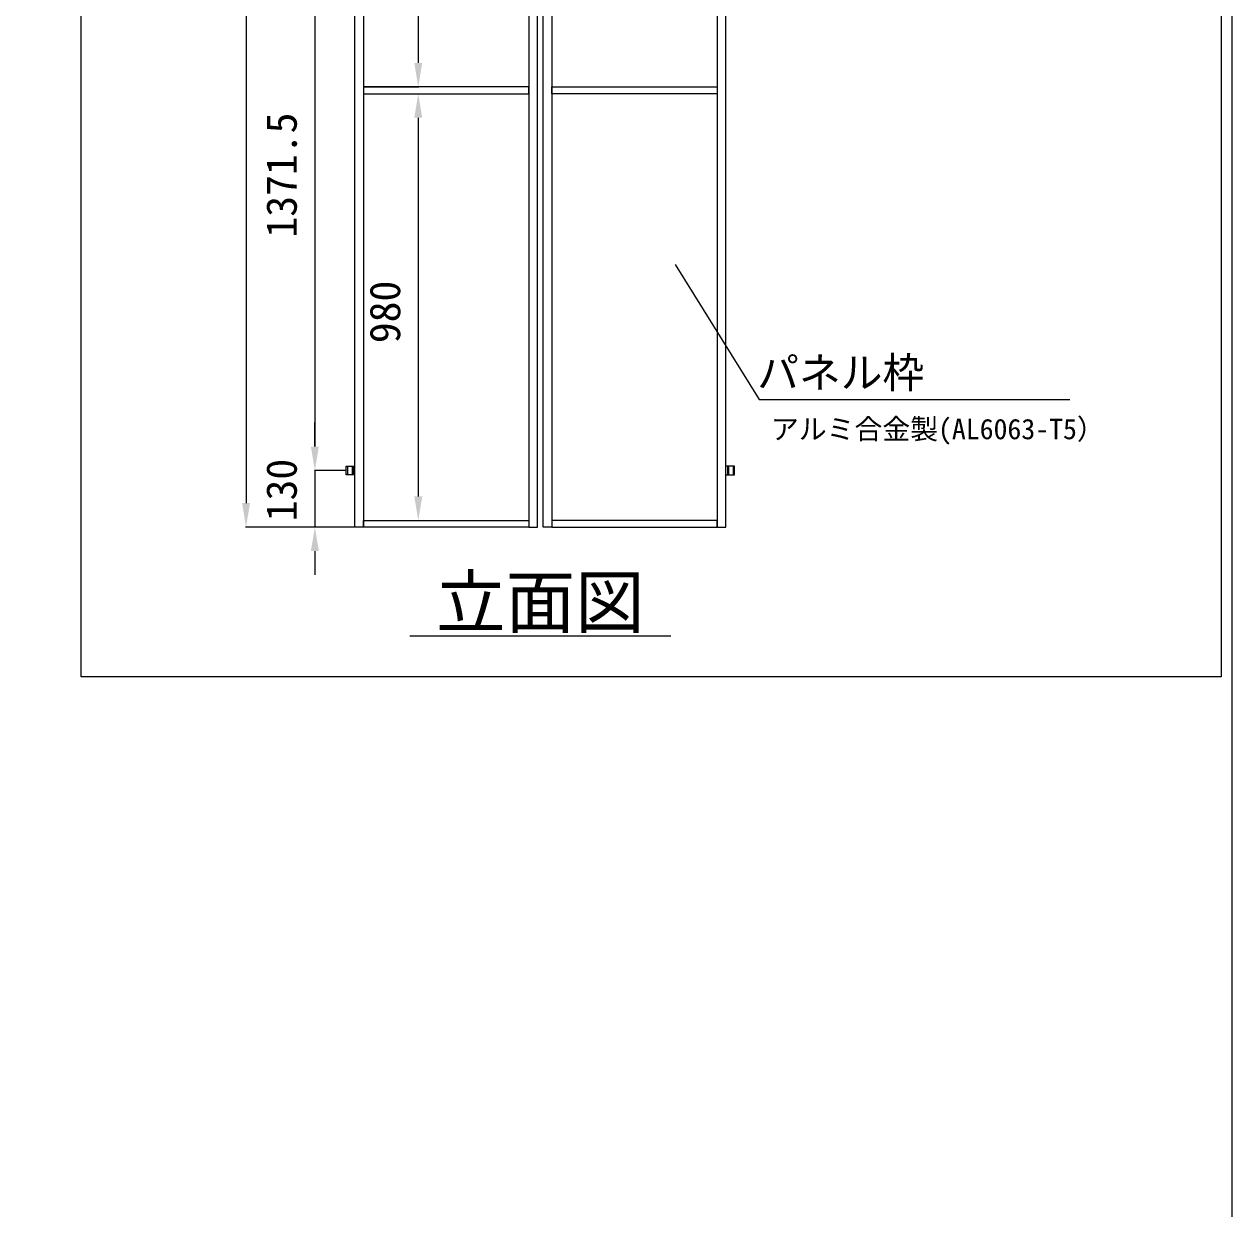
# Model space of a CAD drawing. Units: millimetres, scale not verified. Extents: x 35020 to 55145, y -14438 to 14438.
# Drawn here: x 52369 to 55145, y 3591 to 6314 of the extents above; entities that cross this region are included whole.
import ezdxf
from ezdxf.enums import TextEntityAlignment as Align

# ---------------------------------------------------------------- set-up
doc = ezdxf.new("R2010")
doc.units = ezdxf.units.MM
doc.header["$LTSCALE"] = 38
doc.linetypes.add('DASHED1', pattern=[1.8, 1.2, -0.6])
for name, color, linetype, lineweight in [('0-A_図面枠', 7, 'Continuous', 18), ('0-B_寸法', 3, 'Continuous', 18), ('1-6_標準ﾊﾟﾈﾙ', 7, 'Continuous', 18), ('1-8_文字', 7, 'Continuous', 18)]:
    doc.layers.add(name, color=color, linetype=linetype, lineweight=lineweight)
doc.styles.add('ＭＳ ゴシック', font='')
doc.styles.get('ＭＳ ゴシック').set_extended_font_data('MS Gothic')

msp = doc.modelspace()

# ---------------------------------------------------------------- linework, layer by layer
at = {"layer": '0-A_図面枠'}
for points in [[(35019.8, 14437.5), (55144.8, 14437.5), (55144.8, 562.5), (35019.8, 562.5)], [(52500, 8998.83), (55119.93, 8998.83), (55119.93, 4814.17), (52500, 4814.17)]]:
    msp.add_lwpolyline(points, close=True, dxfattribs=at)
at = {"layer": '0-B_寸法'}
for p, q in [((52878.9, 8105.95), (52878.9, 5212.95)), ((53274.7, 7094.45), (53274.7, 6224.45)), ((53037.03, 6604.45), (53037.03, 5342.95)), ((53149.7, 6169.45), (53275.7, 6169.45)), ((53149.7, 6153.45), (53275.7, 6153.45)), ((53274.7, 6098.45), (53274.7, 5228.45)), ((53037.03, 5342.95), (53037.03, 5397.95)), ((53107.95, 5287.95), (53036.03, 5287.95)), ((53107.95, 5287.95), (53036.03, 5287.95)), ((53037.03, 5287.95), (53037.03, 5157.95)), ((53149.7, 5173.45), (53275.7, 5173.45)), ((53127.95, 5157.95), (52877.9, 5157.95)), ((53127.95, 5157.95), (53036.03, 5157.95)), ((53037.03, 5102.95), (53037.03, 5047.95)), ((53255.3, 4907.95), (53855.3, 4907.95))]:
    msp.add_line(p, q, dxfattribs=at)
at = {"layer": '0-B_寸法', "color": 91}
for points in [[(53265.55, 6224.45), (53274.7, 6169.45), (53283.88, 6224.45)], [(53265.55, 6098.45), (53274.7, 6153.45), (53283.88, 6098.45)], [(53027.85, 5342.95), (53037.03, 5287.95), (53046.2, 5342.95)], [(53027.85, 5342.95), (53037.03, 5287.95), (53046.2, 5342.95)], [(53265.55, 5228.45), (53274.7, 5173.45), (53283.88, 5228.45)], [(52869.75, 5212.95), (52878.9, 5157.95), (52888.07, 5212.95)], [(53027.85, 5102.95), (53037.03, 5157.95), (53046.2, 5102.95)]]:
    msp.add_solid(points, dxfattribs=at)
at = {"layer": '1-6_標準ﾊﾟﾈﾙ', "linetype": 'DASHED1'}
for p, q in [((53111.95, 5297.95), (53111.95, 5277.95)), ((53122.95, 5297.95), (53122.95, 5277.95)), ((53987.65, 5297.95), (53987.65, 5277.95)), ((53998.65, 5297.95), (53998.65, 5277.95))]:
    msp.add_line(p, q, dxfattribs=at)
at = {"layer": '1-6_標準ﾊﾟﾈﾙ'}
for p, q in [((53125.17, 5297.95), (53125.17, 5277.95)), ((53985.45, 5297.95), (53985.45, 5277.95))]:
    msp.add_line(p, q, dxfattribs=at)
for points in [[(53128.95, 8160.95), (53148.7, 8160.95), (53148.7, 5157.95), (53128.95, 5157.95)], [(53548.95, 8160.95), (53529.2, 8160.95), (53529.2, 5157.95), (53548.95, 5157.95)], [(53561.65, 8160.95), (53581.4, 8160.95), (53581.4, 5157.95), (53561.65, 5157.95)], [(53981.65, 8160.95), (53961.9, 8160.95), (53961.9, 5157.95), (53981.65, 5157.95)], [(53529.2, 6169.45), (53148.7, 6169.45), (53148.7, 6153.45), (53529.2, 6153.45)], [(53581.4, 6169.45), (53961.9, 6169.45), (53961.9, 6153.45), (53581.4, 6153.45)], [(53529.2, 5157.95), (53148.7, 5157.95), (53148.7, 5173.45), (53529.2, 5173.45)], [(53581.4, 5157.95), (53961.9, 5157.95), (53961.9, 5173.45), (53581.4, 5173.45)]]:
    msp.add_lwpolyline(points, close=True, dxfattribs=at)
for points in [[(53128.95, 5277.95), (53108.95, 5277.95), (53108.95, 5297.95), (53128.95, 5297.95)], [(53981.65, 5277.95), (54001.65, 5277.95), (54001.65, 5297.95), (53981.65, 5297.95)]]:
    msp.add_lwpolyline(points, dxfattribs=at)
at = {"layer": '1-8_文字'}
for p, q in [((53865.35, 5761.73), (54057.95, 5451.3)), ((54057.95, 5451.3), (54058.3, 5451.3)), ((54058.3, 5451.3), (54772.68, 5451.3))]:
    msp.add_line(p, q, dxfattribs=at)

# ---------------------------------------------------------------- texts
at = {"layer": '0-B_寸法', "style": 'ＭＳ ゴシック'}
for s, p in [('1371.5', (53016.62, 5823.27)), ('980', (53254.3, 5580.57)), ('130', (53016.62, 5171.25))]:
    msp.add_text(s, height=70.38, rotation=90, dxfattribs=at).set_placement(p, align=Align.BOTTOM_LEFT)
at = {"layer": '1-8_文字', "style": 'ＭＳ ゴシック'}
for s, height, p in [('パネル枠\u3000\u3000\u3000\u3000\u3000', 70.38, (54053.78, 5456.7)), ('アルミ合金製(AL6063-T5）', 46.92, (54085.45, 5345.77)), ('立面図', 117.3, (53315.3, 4891.95))]:
    msp.add_text(s, height=height, dxfattribs=at).set_placement(p, align=Align.BOTTOM_LEFT)

doc.saveas('drawing.dxf')
